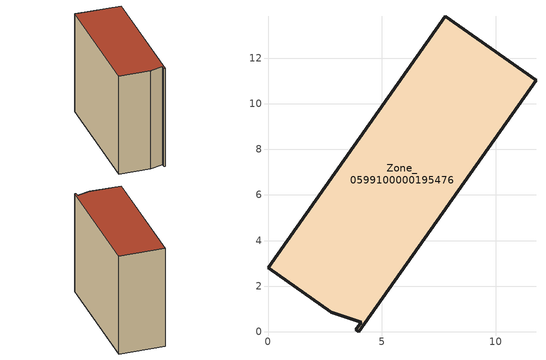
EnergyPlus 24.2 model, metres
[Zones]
Zone_0599100000195476
 floor ground (C_G): 3.86,0.09 4.09,0.42 2.77,0.86 0,2.81 7.78,13.84 11.76,11.04 3.99,0 z3.31
 wall outside (C_F): 3.99,0 11.76,11.04 7.78,13.84 0,2.81 2.77,0.86 4.09,0.42 3.86,0.09 3.99,0 z3.31:14.51
 roof outside (C_R): 4.09,0.42 3.86,0.09 3.99,0 11.76,11.04 7.78,13.84 0,2.81 2.77,0.86 z14.51
[BUILDING]
Pand.0599100000195476: North Axis=0; Terrain=City; Loads Convergence Tolerance Value=0.04; Temperature Convergence Tolerance Value=0.4; Solar Distribution=FullExterior; Maximum Number of Warmup Days=25; Minimum Number of Warmup Days=1
[Site:Location]
Rotterdam.The.Hague.AP_ZH_NLD Design_Conditions: Latitude=51.96; Longitude=4.45; Time Zone=1; Elevation=-4.5
[SITE:GROUNDTEMPERATURE:BUILDINGSURFACE]
18, 18, 18, 18, 18, 18, 18, 18, 18, 18, 18, 18
[MATERIAL] Thermal Absorptance=0.9; Solar Absorptance=0.7; Visible Absorptance=0.7
Name | Roughness | Thickness | Conductivity | Density | Specific Heat
G.TI.1992-2005 | MediumSmooth | 0.15 | 0.06 | 540 | 1210
F.TI.1992-2005 | Rough | 0.3 | 0.12 | 1920 | 840
R.TI.1992-2005 | MediumRough | 0.2 | 0.08 | 1500 | 1000
[CONSTRUCTION]
C_G: G.TI.1992-2005
C_F: F.TI.1992-2005
C_R: R.TI.1992-2005
[ZONE]
Zone_0599100000195476: Type=1; Multiplier=1; Ceiling Height=Autocalculate; Volume=Autocalculate; Floor Area=autocalculate; Part of Total Floor Area=Yes
[ZONEINFILTRATION:DESIGNFLOWRATE]
Infil_Zone_0599100000195476: Zone or ZoneList or Space or SpaceList=Zone_0599100000195476; Schedule=AlwaysOn; Design Flow Rate Calculation Method=Flow/Area; Flow Rate per Floor Area=0.0015; Constant Term Coefficient=1; Temperature Term Coefficient=0; Velocity Term Coefficient=0; Velocity Squared Term Coefficient=0
[HVACTEMPLATE:ZONE:IDEALLOADSAIRSYSTEM]
Zone_0599100000195476: Maximum Heating Supply Air Temperature=50; Minimum Cooling Supply Air Temperature=13; Maximum Heating Supply Air Humidity Ratio=0.0156; Minimum Cooling Supply Air Humidity Ratio=0.0077; Heating Limit=NoLimit; Cooling Limit=NoLimit; Dehumidification Control Type=ConstantSensibleHeatRatio; Cooling Sensible Heat Ratio=0.7; Dehumidification Setpoint=60; Humidification Control Type=None; Humidification Setpoint=30; Outdoor Air Method=None; Outdoor Air Flow Rate per Person=0.00944; Outdoor Air Flow Rate per Zone Floor Area=0; Outdoor Air Flow Rate per Zone=0; Demand Controlled Ventilation Type=None; Outdoor Air Economizer Type=NoEconomizer; Heat Recovery Type=None; Sensible Heat Recovery Effectiveness=0.7; Latent Heat Recovery Effectiveness=0.65
[ZONECONTROL:THERMOSTAT]
ThermostatControl_Zone_0599100000195476: Zone or ZoneList=Zone_0599100000195476; Control Type Schedule=DualSetpointControlType; Control 1=Thermostat_Zone_0599100000195476; Temperature Difference Between Cutout And Setpoint=0
[THERMOSTATSETPOINT:DUALSETPOINT]
Thermostat_Zone_0599100000195476: Heating Setpoint Temperature Schedule=HeatingSetpoint_Zone_0599100000195476; Cooling Setpoint Temperature Schedule=CoolingSetpoint_Zone_0599100000195476
[SCHEDULE:COMPACT]
HeatingSetpoint_Zone_0599100000195476: Through: 12/31, For: AllDays, Until: 24:00, 21
CoolingSetpoint_Zone_0599100000195476: Through: 12/31, For: AllDays, Until: 24:00, 24
DualSetpointControlType: Through: 12/31, For: AllDays, Until: 24:00, 4
AlwaysOn: Through: 12/31, For: AllDays, Until: 24:00, 1
